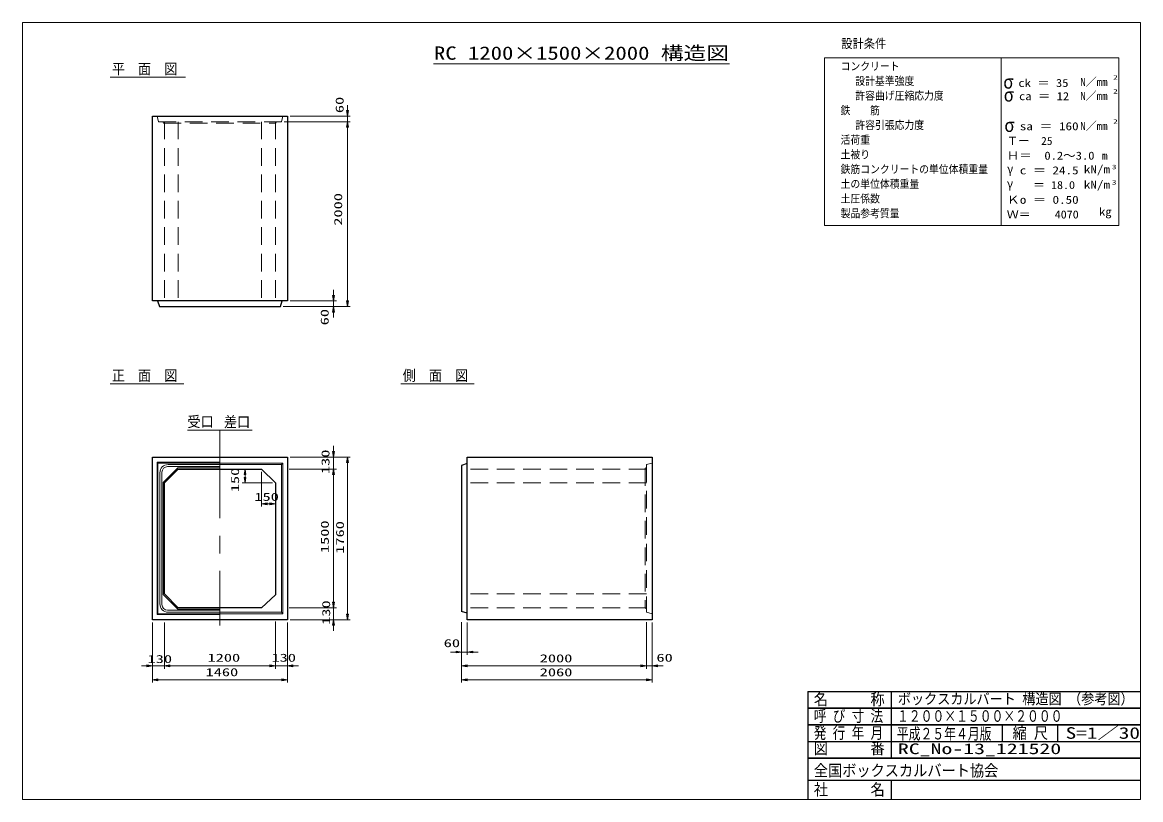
# Model space of a CAD drawing. Units: millimetres on the paper. Extents: x 8 to 412, y 8 to 289.
import ezdxf
from ezdxf.enums import TextEntityAlignment as Align

# ---------------------------------------------------------------- set-up
doc = ezdxf.new("R2010")
doc.units = ezdxf.units.MM
for name, pattern in [('USER1', [9.525, 6.35, -3.175]), ('USER2', [50.8, 31.75, -6.35, 6.35, -6.35]), ('USER3', [1083.763332, 361.244444, -0.01, 361.244444, -0.01, 361.244444, -0.01])]:
    doc.linetypes.add(name, pattern=pattern)
for name, color, linetype, lineweight in [('0_4', 3, 'Continuous', 25), ('BOX', 40, 'Continuous', 13), ('SUNPO', 1, 'USER3', 13), ('TEXT', 2, 'Continuous', 13)]:
    doc.layers.add(name, color=color, linetype=linetype, lineweight=lineweight)
doc.styles.add('ＭＳ ゴシック', font='')
doc.styles.get('ＭＳ ゴシック').set_extended_font_data('MS Gothic')

msp = doc.modelspace()

# ---------------------------------------------------------------- hatches: boundary and pattern name
at = {"layer": 'SUNPO'}
for points in [[(125.245, 256.844), (125.911, 256.844), (125.578, 254.844)], [(125.245, 250.844), (125.911, 250.844), (125.578, 252.844)], [(125.245, 250.844), (125.911, 250.844), (125.578, 252.844)], [(120.245, 190.178), (120.911, 190.178), (120.578, 188.178)], [(120.245, 184.178), (120.911, 184.178), (120.578, 186.178)], [(125.245, 188.178), (125.911, 188.178), (125.578, 186.178)], [(120.245, 133.892), (120.911, 133.892), (120.578, 131.892)], [(125.245, 129.892), (125.911, 129.892), (125.578, 131.892)], [(88.307, 125.559), (88.974, 125.559), (88.641, 127.559)], [(120.245, 125.559), (120.911, 125.559), (120.578, 127.559)], [(120.245, 125.559), (120.911, 125.559), (120.578, 127.559)], [(88.307, 124.559), (88.974, 124.559), (88.641, 122.559)], [(96.578, 115.338), (96.578, 114.671), (94.578, 115.005)], [(97.578, 115.338), (97.578, 114.671), (99.578, 115.005)], [(120.245, 79.559), (120.911, 79.559), (120.578, 77.559)], [(120.245, 79.559), (120.911, 79.559), (120.578, 77.559)], [(120.245, 71.225), (120.911, 71.225), (120.578, 73.225)], [(125.245, 75.225), (125.911, 75.225), (125.578, 73.225)], [(164.778, 61.892), (164.778, 61.225), (166.778, 61.559)], [(170.778, 61.892), (170.778, 61.225), (168.778, 61.559)], [(53.245, 56.892), (53.245, 56.225), (55.245, 56.559)], [(61.578, 56.892), (61.578, 56.225), (59.578, 56.559)], [(61.578, 56.892), (61.578, 56.225), (59.578, 56.559)], [(97.578, 56.892), (97.578, 56.225), (99.578, 56.559)], [(97.578, 56.892), (97.578, 56.225), (99.578, 56.559)], [(105.911, 56.892), (105.911, 56.225), (103.911, 56.559)], [(168.778, 56.892), (168.778, 56.225), (166.778, 56.559)], [(231.445, 56.892), (231.445, 56.225), (233.445, 56.559)], [(231.445, 56.892), (231.445, 56.225), (233.445, 56.559)], [(237.445, 56.892), (237.445, 56.225), (235.445, 56.559)], [(57.245, 51.892), (57.245, 51.225), (55.245, 51.559)], [(101.911, 51.892), (101.911, 51.225), (103.911, 51.559)], [(168.778, 51.892), (168.778, 51.225), (166.778, 51.559)], [(233.445, 51.892), (233.445, 51.225), (235.445, 51.559)]]:
    msp.add_hatch(color=256, dxfattribs=at).paths.add_polyline_path(points)

# ---------------------------------------------------------------- linework, layer by layer
at = {"layer": '0_4', "color": 6, "lineweight": 13}
for p, q in [((411.667, 288.667), (8.333, 288.667)), ((8.333, 288.667), (8.333, 8.333)), ((411.667, 8.333), (411.667, 288.667)), ((297.686, 275.922), (361.347, 275.922)), ((297.686, 215.439), (297.686, 275.922)), ((361.347, 215.439), (361.347, 275.922)), ((361.347, 275.922), (361.347, 215.439)), ((361.347, 275.922), (403.787, 275.922)), ((403.787, 275.922), (403.787, 215.439)), ((361.347, 215.439), (297.686, 215.439)), ((403.787, 215.439), (361.347, 215.439)), ((8.333, 8.333), (411.667, 8.333))]:
    msp.add_line(p, q, dxfattribs=at)
at = {"layer": '0_4'}
for p, q in [((291.667, 47.333), (411.667, 47.333)), ((291.667, 47.333), (291.667, 8.333)), ((321.667, 47.333), (321.667, 23.333)), ((291.667, 41.333), (411.667, 41.333)), ((411.667, 41.333), (291.667, 41.333)), ((291.667, 35.333), (411.667, 35.333)), ((411.667, 35.333), (291.667, 35.333)), ((361.667, 35.333), (361.667, 29.333)), ((381.667, 35.333), (381.667, 29.333)), ((291.667, 29.333), (411.667, 29.333)), ((291.667, 23.333), (411.667, 23.333)), ((411.667, 23.333), (291.667, 23.333)), ((291.667, 15.333), (411.667, 15.333)), ((321.667, 15.333), (321.667, 8.333))]:
    msp.add_line(p, q, dxfattribs=at)
at = {"layer": 'BOX', "color": 6, "lineweight": 25}
for p, q in [((55.245, 188.178), (55.245, 254.844)), ((55.245, 254.844), (103.911, 254.844)), ((103.911, 254.844), (103.911, 188.178)), ((103.911, 188.178), (55.245, 188.178)), ((57.078, 188.178), (57.745, 186.178)), ((57.745, 186.178), (101.411, 186.178)), ((101.411, 186.178), (102.078, 188.178)), ((55.245, 73.225), (55.245, 131.892)), ((55.245, 131.892), (103.911, 131.892)), ((103.911, 131.892), (103.911, 73.225)), ((168.778, 129.559), (166.778, 128.892)), ((168.778, 73.225), (168.778, 131.892)), ((168.778, 131.892), (235.445, 131.892)), ((235.445, 131.892), (235.445, 73.225)), ((59.578, 122.559), (64.578, 127.559)), ((64.578, 127.559), (94.578, 127.559)), ((94.578, 127.559), (99.578, 122.559)), ((166.778, 128.892), (166.778, 76.225)), ((59.578, 82.559), (59.578, 122.559)), ((99.578, 122.559), (99.578, 82.225)), ((64.578, 77.559), (59.578, 82.559)), ((99.578, 82.225), (94.578, 77.559)), ((94.578, 77.559), (64.578, 77.559)), ((103.911, 73.225), (55.245, 73.225)), ((168.778, 75.559), (166.778, 76.225)), ((235.445, 73.225), (168.778, 73.225))]:
    msp.add_line(p, q, dxfattribs=at)
at = {"layer": 'BOX', "color": 2, "linetype": 'USER1'}
for p, q in [((56.911, 254.844), (57.411, 252.844)), ((102.245, 254.844), (101.745, 252.844)), ((57.411, 252.844), (101.745, 252.844)), ((59.056, 252.844), (59.232, 252.344)), ((59.232, 252.344), (99.812, 252.344)), ((59.578, 252.844), (59.578, 186.178)), ((64.578, 252.844), (64.578, 186.178)), ((94.578, 252.844), (94.578, 186.178)), ((99.578, 252.844), (99.578, 186.178)), ((99.812, 252.344), (100.027, 252.844)), ((235.445, 129.725), (233.445, 129.225)), ((233.445, 129.225), (233.445, 75.892)), ((233.445, 127.559), (166.778, 127.559)), ((233.445, 128.077), (232.945, 127.878)), ((232.945, 127.878), (232.945, 77.332)), ((233.445, 122.559), (166.778, 122.559)), ((233.445, 82.559), (166.778, 82.559)), ((233.445, 77.559), (166.778, 77.559)), ((232.945, 77.332), (233.445, 77.155)), ((235.445, 75.392), (233.445, 75.892))]:
    msp.add_line(p, q, dxfattribs=at)
at = {"layer": 'BOX', "color": 2}
msp.add_line((67.911, 141.594), (91.245, 141.594), dxfattribs=at)
at = {"layer": 'BOX', "color": 2, "linetype": 'USER2'}
msp.add_line((79.578, 141.594), (79.578, 71.085), dxfattribs=at)
at = {"layer": 'BOX'}
for p, q in [((56.911, 130.059), (57.245, 129.725)), ((56.911, 75.059), (56.911, 130.059)), ((56.911, 130.059), (79.578, 130.059)), ((79.578, 129.725), (57.245, 129.725)), ((57.245, 129.725), (57.245, 75.392)), ((60.911, 129.192), (79.578, 129.192)), ((79.578, 129.725), (102.245, 129.725)), ((101.745, 129.225), (79.578, 129.225)), ((101.745, 129.225), (102.245, 129.725)), ((101.745, 75.892), (101.745, 129.225)), ((102.245, 129.725), (102.245, 75.392)), ((57.945, 78.892), (57.945, 126.225)), ((58.678, 78.692), (58.678, 126.425)), ((64.371, 128.059), (59.078, 122.766)), ((60.711, 128.459), (79.578, 128.459)), ((79.578, 128.059), (64.371, 128.059)), ((59.078, 122.766), (59.078, 82.352)), ((59.078, 82.352), (64.371, 77.059)), ((79.578, 76.659), (60.711, 76.659)), ((64.371, 77.059), (79.578, 77.059)), ((56.911, 75.059), (57.245, 75.392)), ((79.578, 75.059), (56.911, 75.059)), ((57.245, 75.392), (79.578, 75.392)), ((79.578, 75.925), (60.911, 75.925)), ((79.578, 75.892), (101.745, 75.892)), ((102.245, 75.392), (79.578, 75.392)), ((101.745, 75.892), (102.245, 75.392))]:
    msp.add_line(p, q, dxfattribs=at)
for centre, radius, start, end in [((60.911, 126.225), 2.967, 90, 180), ((60.711, 126.425), 2.033, 90, 180), ((60.911, 78.892), 2.967, 180, 270), ((60.711, 78.692), 2.033, 180, 270)]:
    msp.add_arc(centre, radius, start, end, dxfattribs=at)
at = {"layer": 'SUNPO'}
for p, q in [((125.578, 256.844), (125.578, 258.844)), ((104.911, 254.844), (126.578, 254.844)), ((125.578, 252.844), (125.578, 254.844)), ((102.745, 252.844), (126.578, 252.844)), ((102.745, 252.844), (126.578, 252.844)), ((125.578, 250.844), (125.578, 248.844)), ((125.578, 250.844), (125.578, 188.178)), ((120.578, 190.178), (120.578, 192.178)), ((102.411, 186.178), (121.578, 186.178)), ((102.411, 186.178), (126.578, 186.178)), ((104.911, 188.178), (121.578, 188.178)), ((120.578, 188.178), (120.578, 186.178)), ((120.578, 184.178), (120.578, 182.178)), ((120.578, 133.892), (120.578, 135.892)), ((104.911, 131.892), (121.578, 131.892)), ((104.911, 131.892), (126.578, 131.892)), ((120.578, 127.559), (120.578, 131.892)), ((125.578, 75.225), (125.578, 129.892)), ((93.578, 127.559), (87.641, 127.559)), ((88.641, 125.559), (88.641, 124.559)), ((94.578, 126.559), (94.578, 114.005)), ((104.578, 127.559), (121.578, 127.559)), ((105.203, 127.559), (121.578, 127.559)), ((120.578, 125.559), (120.578, 123.559)), ((120.578, 79.559), (120.578, 125.559)), ((98.578, 122.559), (87.641, 122.559)), ((99.578, 121.559), (99.578, 114.005)), ((96.578, 115.005), (97.578, 115.005)), ((120.578, 79.559), (120.578, 81.559)), ((104.578, 77.559), (121.578, 77.559)), ((105.203, 77.559), (121.578, 77.559)), ((120.578, 77.559), (120.578, 73.225)), ((104.911, 73.225), (121.578, 73.225)), ((104.911, 73.225), (126.578, 73.225)), ((55.245, 72.225), (55.245, 50.559)), ((55.245, 71.6), (55.245, 55.559)), ((59.578, 72.225), (59.578, 55.559)), ((59.578, 71.6), (59.578, 55.559)), ((99.578, 72.559), (99.578, 55.559)), ((99.578, 71.934), (99.578, 55.559)), ((103.911, 72.225), (103.911, 50.559)), ((103.911, 71.6), (103.911, 55.559)), ((120.578, 71.225), (120.578, 69.225)), ((166.778, 72.392), (166.778, 50.559)), ((166.778, 72.392), (166.778, 55.559)), ((166.778, 72.392), (166.778, 60.559)), ((168.778, 72.225), (168.778, 60.559)), ((233.445, 72.392), (233.445, 55.559)), ((233.445, 72.392), (233.445, 55.559)), ((235.445, 72.225), (235.445, 50.559)), ((235.445, 72.225), (235.445, 55.559)), ((164.778, 61.559), (162.778, 61.559)), ((166.778, 61.559), (168.778, 61.559)), ((170.778, 61.559), (172.778, 61.559)), ((53.245, 56.559), (51.245, 56.559)), ((59.578, 56.559), (55.245, 56.559)), ((61.578, 56.559), (63.578, 56.559)), ((97.578, 56.559), (61.578, 56.559)), ((97.578, 56.559), (95.578, 56.559)), ((99.578, 56.559), (103.911, 56.559)), ((105.911, 56.559), (107.911, 56.559)), ((168.778, 56.559), (231.445, 56.559)), ((231.445, 56.559), (229.445, 56.559)), ((233.445, 56.559), (235.445, 56.559)), ((237.445, 56.559), (239.445, 56.559)), ((57.245, 51.559), (101.911, 51.559)), ((168.778, 51.559), (233.445, 51.559))]:
    msp.add_line(p, q, dxfattribs=at)
for points in [[(125.245, 256.844), (125.911, 256.844), (125.578, 254.844)], [(125.245, 250.844), (125.911, 250.844), (125.578, 252.844)], [(125.245, 250.844), (125.911, 250.844), (125.578, 252.844)], [(120.245, 190.178), (120.911, 190.178), (120.578, 188.178)], [(120.245, 184.178), (120.911, 184.178), (120.578, 186.178)], [(125.245, 188.178), (125.911, 188.178), (125.578, 186.178)], [(120.245, 133.892), (120.911, 133.892), (120.578, 131.892)], [(125.245, 129.892), (125.911, 129.892), (125.578, 131.892)], [(88.307, 125.559), (88.974, 125.559), (88.641, 127.559)], [(120.245, 125.559), (120.911, 125.559), (120.578, 127.559)], [(120.245, 125.559), (120.911, 125.559), (120.578, 127.559)], [(88.307, 124.559), (88.974, 124.559), (88.641, 122.559)], [(96.578, 115.338), (96.578, 114.671), (94.578, 115.005)], [(97.578, 115.338), (97.578, 114.671), (99.578, 115.005)], [(120.245, 79.559), (120.911, 79.559), (120.578, 77.559)], [(120.245, 79.559), (120.911, 79.559), (120.578, 77.559)], [(120.245, 71.225), (120.911, 71.225), (120.578, 73.225)], [(125.245, 75.225), (125.911, 75.225), (125.578, 73.225)], [(164.778, 61.892), (164.778, 61.225), (166.778, 61.559)], [(170.778, 61.892), (170.778, 61.225), (168.778, 61.559)], [(53.245, 56.892), (53.245, 56.225), (55.245, 56.559)], [(61.578, 56.892), (61.578, 56.225), (59.578, 56.559)], [(61.578, 56.892), (61.578, 56.225), (59.578, 56.559)], [(97.578, 56.892), (97.578, 56.225), (99.578, 56.559)], [(97.578, 56.892), (97.578, 56.225), (99.578, 56.559)], [(105.911, 56.892), (105.911, 56.225), (103.911, 56.559)], [(168.778, 56.892), (168.778, 56.225), (166.778, 56.559)], [(231.445, 56.892), (231.445, 56.225), (233.445, 56.559)], [(231.445, 56.892), (231.445, 56.225), (233.445, 56.559)], [(237.445, 56.892), (237.445, 56.225), (235.445, 56.559)], [(57.245, 51.892), (57.245, 51.225), (55.245, 51.559)], [(101.911, 51.892), (101.911, 51.225), (103.911, 51.559)], [(168.778, 51.892), (168.778, 51.225), (166.778, 51.559)], [(233.445, 51.892), (233.445, 51.225), (235.445, 51.559)]]:
    msp.add_lwpolyline(points, close=True, dxfattribs=at)
at = {"layer": 'TEXT', "color": 3}
for p, q in [((156.667, 273.667), (263.333, 273.667)), ((39.973, 268.913), (67.205, 268.913)), ((39.973, 158.355), (66.59, 158.355)), ((144.872, 158.355), (171.334, 158.355))]:
    msp.add_line(p, q, dxfattribs=at)

# ---------------------------------------------------------------- texts
at = {"layer": 'SUNPO', "color": 2, "style": 'ＭＳ ゴシック', "width": 1.5}
for s, p in [('60', (125.056, 255.939)), ('2000', (124.542, 215.329)), ('60', (119.659, 179.407)), ('130', (119.962, 125.756)), ('150', (87.356, 119.219)), ('1500', (119.724, 97.253)), ('1760', (125.19, 97.016)), ('130', (120.199, 71.37))]:
    msp.add_text(s, height=2.886, rotation=90, dxfattribs=at).set_placement(p, align=Align.BOTTOM_LEFT)
for s, p in [('150', (92.006, 115.217)), ('60', (160.305, 62.465)), ('1200', (75.116, 57.212)), ('130', (98.173, 57.212)), ('2000', (194.933, 56.989)), ('60', (237.029, 57.208)), ('130', (53.49, 56.737)), ('1460', (74.403, 51.987)), ('2060', (194.933, 51.951))]:
    msp.add_text(s, height=2.886, dxfattribs=at).set_placement(p, align=Align.BOTTOM_LEFT)
at = {"layer": 'TEXT', "style": 'ＭＳ ゴシック'}
for s, height, width, p in [('設計条件', 3.299, 0.9, (303.718, 278.381)), ('コンクリート', 2.886, 0.9, (303.455, 270.526)), ('平\u3000面\u3000図', 3.848, 0.9, (40.598, 268.798)), ('設計基準強度', 2.886, 0.9, (308.761, 265.221)), ('σ', 4.948, 0.9, (362.124, 263.285)), ('  ck ＝ 35', 2.886, 1.15, (363.051, 264.507)), ('2', 1.649, 1.5, (401.745, 267.504)), ('許容曲げ圧縮応力度', 2.886, 0.9, (308.761, 259.916)), ('σ', 4.948, 0.9, (362.277, 258.615)), ('  ca ＝ 12', 2.886, 1.15, (363.297, 259.737)), ('2', 1.649, 1.5, (401.745, 262.485)), ('鉄\u3000\u3000筋', 2.886, 0.9, (303.455, 254.611)), ('許容引張応力度', 2.886, 0.9, (308.761, 249.306)), ('σ', 4.948, 0.9, (362.507, 247.667)), ('  sa ＝ 160', 2.886, 1.2, (363.373, 248.897)), ('2', 1.649, 1.5, (401.745, 251.589)), ('活荷重', 2.886, 0.9, (303.455, 244.001)), ('Ｔー\u300025', 2.886, 1.05, (363.373, 243.592)), ('土被り', 2.886, 0.9, (303.455, 238.696)), ('Ｈ＝\u30000.2～3.0', 2.886, 1.15, (363.373, 238.287)), ('鉄筋コンクリートの単位体積重量', 2.886, 0.9, (303.455, 233.391)), ('γ', 3.299, 0.9, (363.508, 233.183)), ('  c ＝ 24.5', 2.886, 1.2, (363.373, 232.982)), ('kN/m', 2.886, 1.2, (391.181, 233.362)), ('3', 1.649, 1.5, (401.281, 235.19)), ('土の単位体積重量', 2.886, 0.9, (303.455, 228.086)), ('γ', 3.299, 0.9, (363.443, 227.87)), ('    ＝ 18.0', 2.886, 1.1, (364.233, 227.677)), ('kN/m', 2.886, 1.2, (391.181, 227.812)), ('3', 1.649, 1.5, (401.281, 229.64)), ('土圧係数', 2.886, 0.9, (303.455, 222.781)), ('Ｋo ＝ 0.50', 2.886, 1.2, (363.373, 222.372)), ('   kg', 2.886, 1.15, (389.899, 218.067)), ('製品参考質量', 2.886, 0.9, (303.455, 217.475)), ('Ｗ＝\u3000\u30004070', 2.886, 1.1, (363.373, 217.067)), ('正\u3000面\u3000図', 3.848, 0.9, (40.598, 158.239)), ('側\u3000面\u3000図', 3.848, 0.9, (145.497, 158.239)), ('受口', 3.848, 0.9, (67.871, 141.578)), ('差口', 3.848, 0.9, (81.046, 141.528)), ('名      称', 4.169, 0.9, (293.792, 41.156)), ('ボックスカルバート 構造図 （参考図）', 3.848, 0.9, (324.125, 41.593)), ('呼 び 寸 法', 4.169, 0.8, (293.792, 35.156)), ('１２００×１５００×２０００', 4.169, 0.75, (323.792, 35.156)), ('発 行 年 月', 4.169, 0.8, (293.792, 29.06)), ('平成２５年４月版', 4.169, 0.75, (323.739, 28.78)), ('縮 尺', 4.169, 0.9, (365.492, 29.034)), ('S=1／30', 4.169, 1.35, (384.617, 29.034)), ('図      番', 4.169, 0.9, (293.792, 23.505)), ('RC_No-13_121520', 3.848, 1.5, (324.125, 23.593)), ('全国ボックスカルバート協会', 4.169, 0.9, (293.792, 15.51)), ('社\u3000\u3000\u3000名', 4.169, 0.9, (293.792, 8.656))]:
    msp.add_text(s, height=height, dxfattribs=dict(at, width=width)).set_placement(p, align=Align.BOTTOM_LEFT)
at = {"layer": 'TEXT', "style": 'ＭＳ ゴシック', "width": 1.25}
msp.add_text('RC 1200×1500×2000 構造図', height=4.811, dxfattribs=at).set_placement((210, 273.741), align=Align.BOTTOM_CENTER)
at = {"layer": 'TEXT', "style": 'ＭＳ ゴシック'}
for s, p in [('N／mm', (389.899, 264.878)), ('N／mm', (389.899, 259.86)), ('N／mm', (389.899, 248.963)), ('    m', (389.899, 238.287))]:
    msp.add_text(s, height=2.886, dxfattribs=at).set_placement(p, align=Align.BOTTOM_LEFT)

doc.saveas('drawing.dxf')
